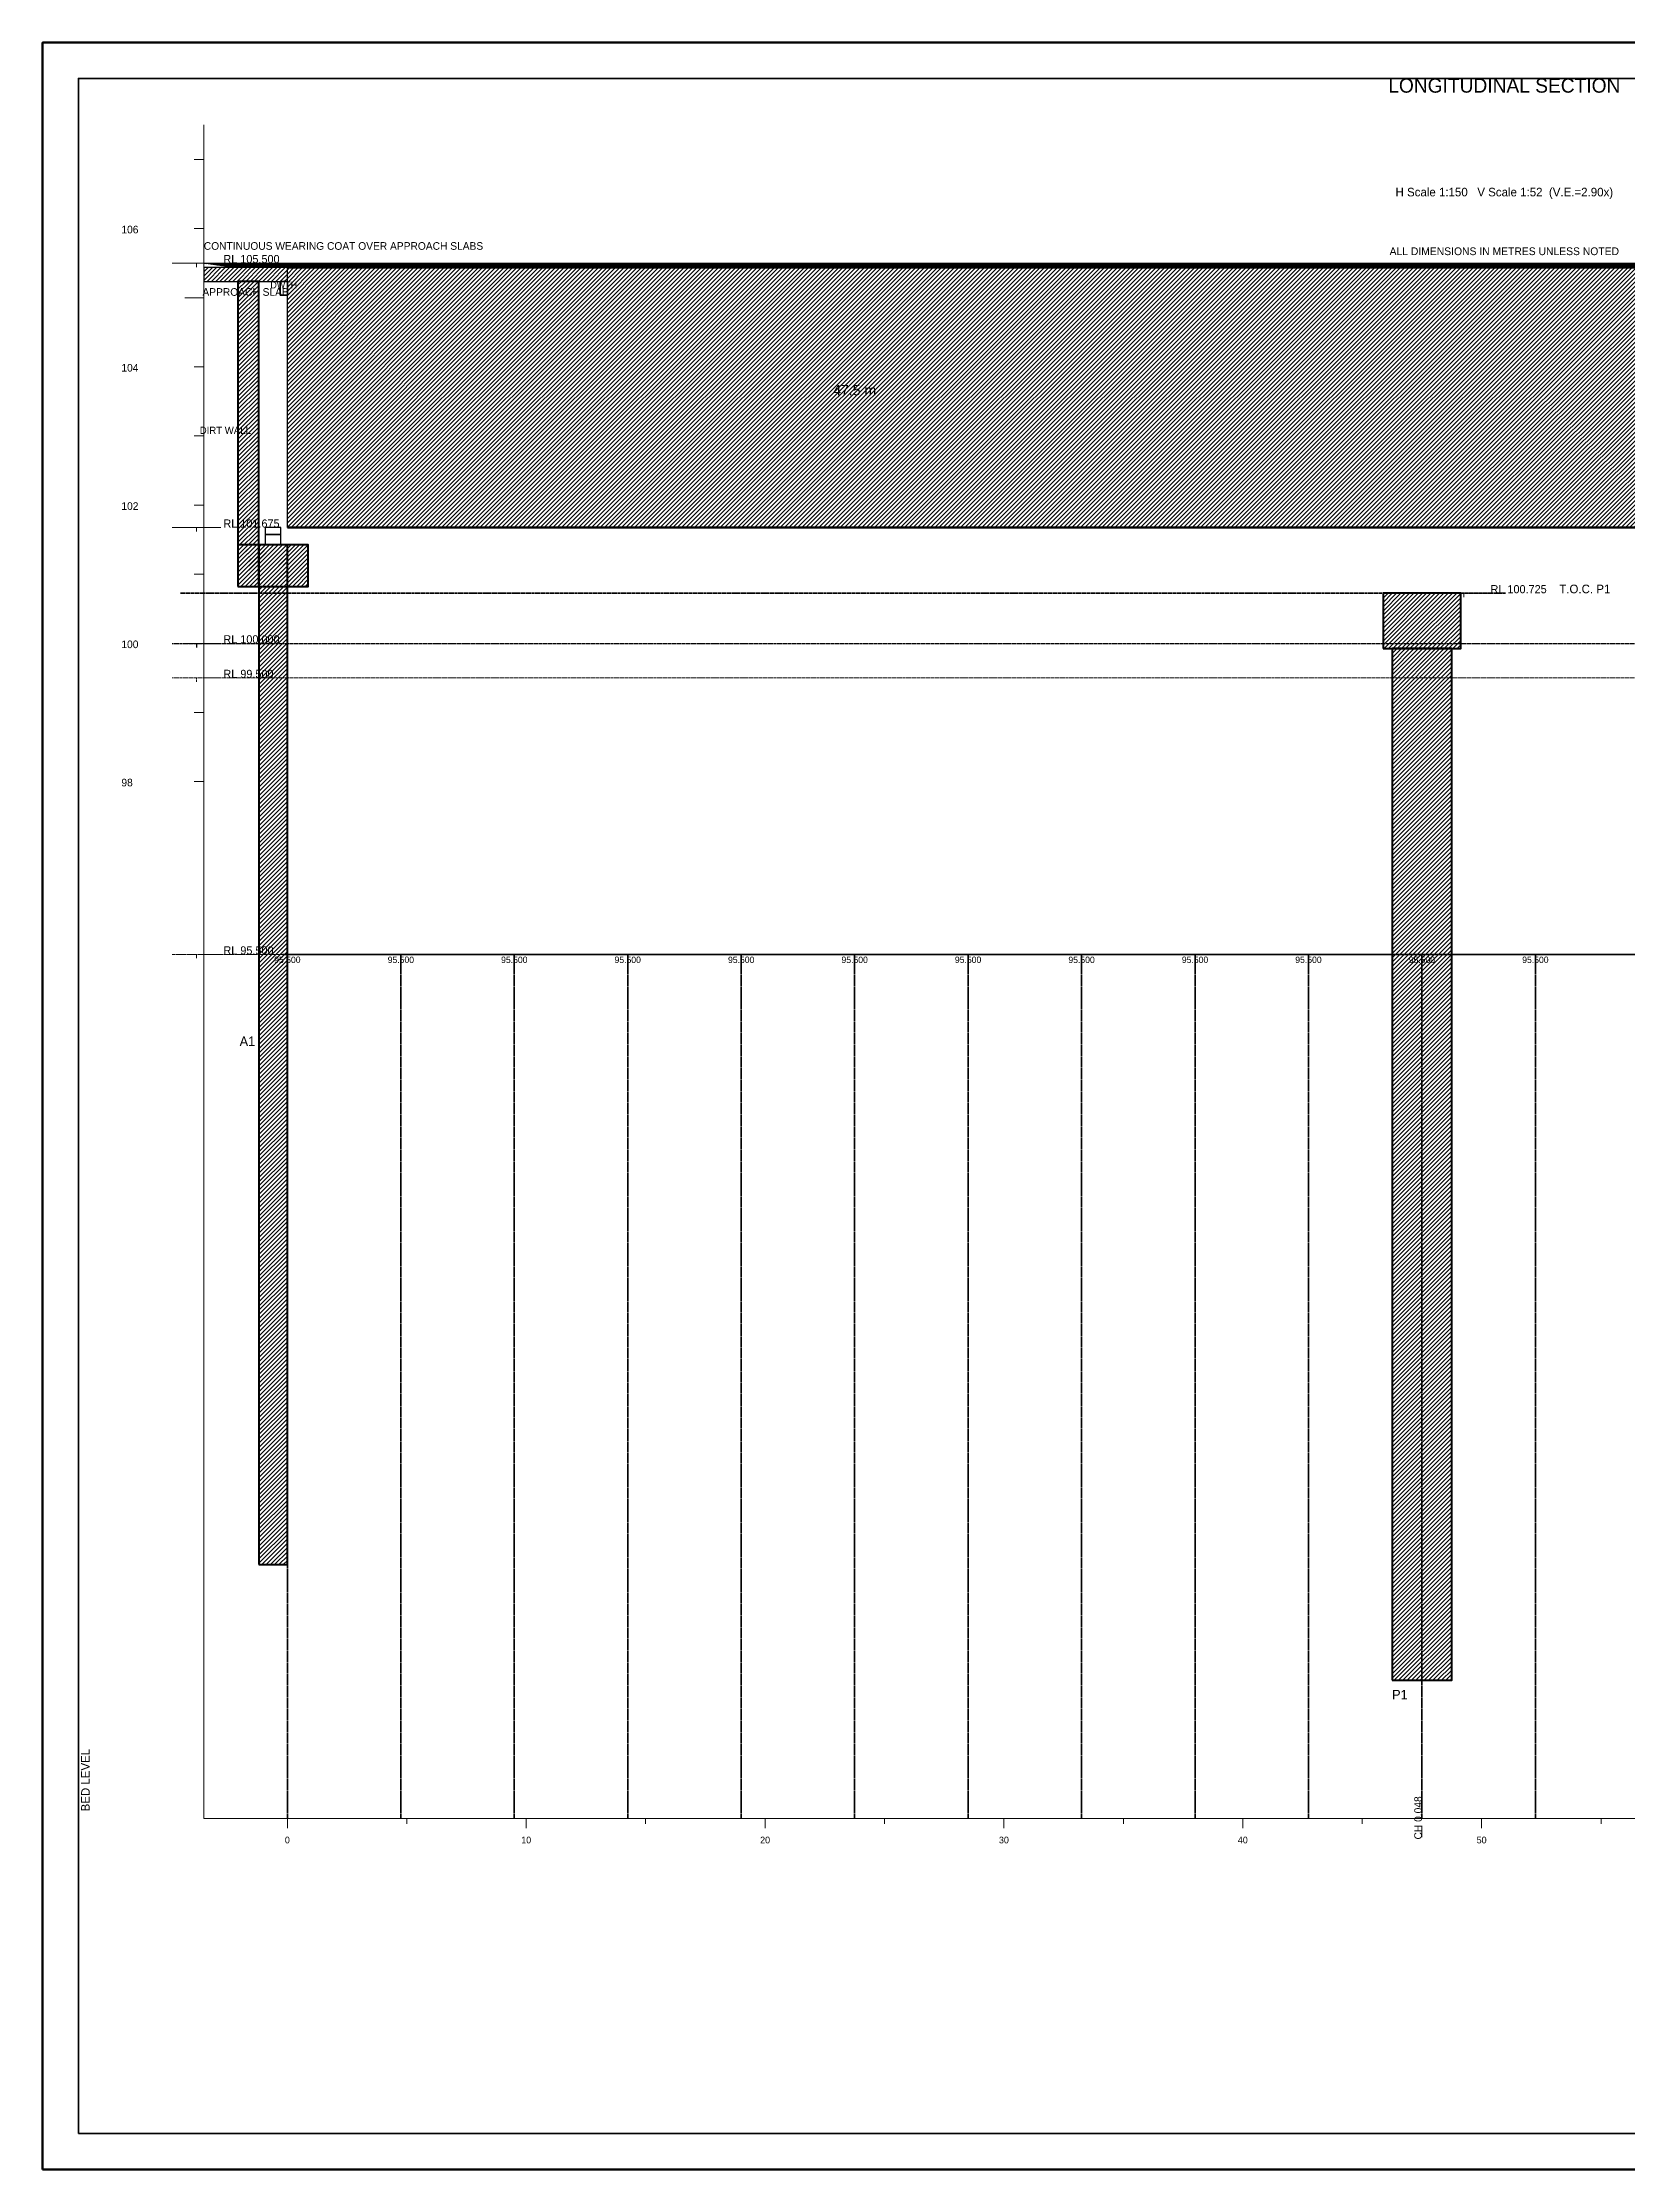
# Model space of a CAD drawing. Header units: metres. Extents: x 0 to 841, y 0 to 594.
# Drawn here: x 0 to 442, y 0 to 594 of the extents above; entities that cross this region are included whole.
import ezdxf
from ezdxf.enums import TextEntityAlignment as Align

# ---------------------------------------------------------------- set-up
doc = ezdxf.new("R2010")
doc.units = ezdxf.units.M
doc.linetypes.add('DASHED', pattern=[0.5, 0.375, -0.125])
doc.linetypes.add('DASHED2', pattern=[0.25, 0.1875, -0.0625])
for name, color, linetype, lineweight in [('ABUT-PROF', 4, 'Continuous', 50), ('BORDER-INNER', 7, 'Continuous', 35), ('BORDER-OUTER', 7, 'Continuous', 70), ('CIVIL-CHAINAGE', 7, 'Continuous', 18), ('CIVIL-GROUND', 3, 'Continuous', 35), ('CIVIL-HFL', 5, 'DASHED', 25), ('CIVIL-LWL', 4, 'DASHED', 18), ('CIVIL-ROAD', 7, 'Continuous', 25), ('CIVIL-SCOUR', 1, 'DASHED2', 18), ('DIM-CHAINAGE', 3, 'Continuous', 18), ('DIM-LEVEL', 3, 'Continuous', 18), ('STRUC-HATCHING', 8, 'Continuous', 18), ('STRUC-SECTION', 2, 'Continuous', 35), ('SUB-ABUT', 3, 'Continuous', 35), ('SUB-BEARING', 5, 'Continuous', 25), ('SUB-DIRT-WALL', 3, 'Continuous', 35), ('SUB-PIER', 2, 'Continuous', 35), ('SUPER-DECK', 2, 'Continuous', 50), ('SUPER-WEARING', 8, 'Continuous', 25), ('TEXT-GENERAL', 7, 'Continuous', 18), ('TEXT-HEADER', 7, 'Continuous', 25), ('TEXT-LEVEL', 5, 'Continuous', 18), ('TEXT-SPEC', 7, 'Continuous', 13)]:
    doc.layers.add(name, color=color, linetype=linetype, lineweight=lineweight)

msp = doc.modelspace()

# ---------------------------------------------------------------- hatches: boundary and pattern name
at = {"layer": 'STRUC-HATCHING'}
h = msp.add_hatch(dxfattribs=at)
h.set_pattern_fill('ANSI31', scale=0.266667)
h.paths.add_polyline_path([(45, 527.27), (68.33, 527.27), (68.33, 531.13), (45, 531.13)])
h = msp.add_hatch(dxfattribs=at)
h.set_pattern_fill('ANSI31', scale=0.2666667)
h.paths.add_polyline_path([(68.33, 458.54), (701.67, 458.54), (701.67, 531.13), (68.33, 531.13)])
h = msp.add_hatch(dxfattribs=at)
h.set_pattern_fill('ANSI31', scale=0.266667)
h.paths.add_polyline_path([(54.54, 442.13), (60.33, 442.13), (60.33, 527.27), (54.54, 527.27)])
h = msp.add_hatch(dxfattribs=at)
h.set_pattern_fill('ANSI31', scale=0.266667)
h.paths.add_polyline_path([(54.54, 442.13), (74.13, 442.13), (74.13, 453.72), (54.54, 453.72)])
h = msp.add_hatch(dxfattribs=at)
h.set_pattern_fill('ANSI31', scale=0.266667)
h.paths.add_polyline_path([(60.33, 168.95), (68.33, 168.95), (68.33, 453.72), (60.33, 453.72)])
h = msp.add_hatch(dxfattribs=at)
h.set_pattern_fill('ANSI31', scale=0.266667)
h.paths.add_polyline_path([(374.17, 424.76), (395.83, 424.76), (395.83, 440.2), (374.17, 440.2)])
h = msp.add_hatch(dxfattribs=at)
h.set_pattern_fill('ANSI31', scale=0.266667)
h.paths.add_polyline_path([(376.67, 136.61), (393.33, 136.61), (393.33, 424.76), (376.67, 424.76)])
at = {"layer": 'SUPER-WEARING'}
h = msp.add_hatch(dxfattribs=at)
h.set_pattern_fill('SOLID')
h.paths.add_polyline_path([(45, 532.39), (725, 532.39), (716.33, 531.13), (53.67, 531.13)])

# ---------------------------------------------------------------- linework, layer by layer
at = {"layer": 'ABUT-PROF', "lineweight": 35}
msp.add_lwpolyline([(66.33, 523.41), (68.33, 523.41), (68.33, 527.27), (66.33, 527.27), (66.33, 523.41)], dxfattribs=at)
at = {"layer": 'BORDER-INNER'}
msp.add_lwpolyline([(10, 10), (831, 10), (831, 584), (10, 584), (10, 10)], dxfattribs=at)
at = {"layer": 'BORDER-OUTER'}
msp.add_lwpolyline([(0, 0), (841, 0), (841, 594), (0, 594), (0, 0)], dxfattribs=at)
at = {"layer": 'CIVIL-CHAINAGE'}
for p, q in [((45, 98), (701.67, 98)), ((68.33, 98), (68.33, 95.33)), ((101.67, 98), (101.67, 96.53)), ((135, 98), (135, 95.33)), ((168.33, 98), (168.33, 96.53)), ((201.67, 98), (201.67, 95.33)), ((235, 98), (235, 96.53)), ((268.33, 98), (268.33, 95.33)), ((301.67, 98), (301.67, 96.53)), ((335, 98), (335, 95.33)), ((368.33, 98), (368.33, 96.53)), ((385, 96), (385, 92.8)), ((401.67, 98), (401.67, 95.33)), ((435, 98), (435, 96.53))]:
    msp.add_line(p, q, dxfattribs=at)
at = {"layer": 'CIVIL-GROUND', "color": 3}
for p, q in [((67, 339.33), (69.67, 339.33)), ((98.67, 339.33), (101.33, 339.33)), ((130.33, 339.33), (133, 339.33)), ((162, 339.33), (164.67, 339.33)), ((193.67, 339.33), (196.33, 339.33)), ((225.33, 339.33), (228, 339.33)), ((257, 339.33), (259.67, 339.33)), ((288.67, 339.33), (291.33, 339.33)), ((320.33, 339.33), (323, 339.33)), ((352, 339.33), (354.67, 339.33)), ((383.67, 339.33), (386.33, 339.33)), ((415.33, 339.33), (418, 339.33))]:
    msp.add_line(p, q, dxfattribs=at)
at = {"layer": 'CIVIL-GROUND', "color": 8, "linetype": 'DASHED2'}
for p, q in [((68.33, 339.33), (68.33, 98)), ((100, 339.33), (100, 98)), ((131.67, 339.33), (131.67, 98)), ((163.33, 339.33), (163.33, 98)), ((195, 339.33), (195, 98)), ((226.67, 339.33), (226.67, 98)), ((258.33, 339.33), (258.33, 98)), ((290, 339.33), (290, 98)), ((321.67, 339.33), (321.67, 98)), ((353.33, 339.33), (353.33, 98)), ((385, 339.33), (385, 98)), ((416.67, 339.33), (416.67, 98))]:
    msp.add_line(p, q, dxfattribs=at)
at = {"layer": 'CIVIL-GROUND', "color": 3}
msp.add_lwpolyline([(68.33, 339.33), (100, 339.33), (131.67, 339.33), (163.33, 339.33), (195, 339.33), (226.67, 339.33), (258.33, 339.33), (290, 339.33), (321.67, 339.33), (353.33, 339.33), (385, 339.33), (416.67, 339.33), (448.33, 339.33), (480, 339.33), (511.67, 339.33), (543.33, 339.33), (575, 339.33), (606.67, 339.33), (638.33, 339.33), (670, 339.33), (701.67, 339.33)], dxfattribs=at)
at = {"layer": 'CIVIL-HFL'}
for p, q in [((36.2, 426.2), (49.8, 426.2)), ((43, 426.2), (43, 425.07))]:
    msp.add_line(p, q, dxfattribs=at)
at = {"layer": 'CIVIL-HFL', "color": 5}
msp.add_line((45, 426.2), (701.67, 426.2), dxfattribs=at)
at = {"layer": 'CIVIL-LWL'}
for p, q in [((36.2, 416.55), (49.8, 416.55)), ((43, 416.55), (43, 415.42))]:
    msp.add_line(p, q, dxfattribs=at)
at = {"layer": 'CIVIL-LWL', "color": 4}
msp.add_line((45, 416.55), (701.67, 416.55), dxfattribs=at)
at = {"layer": 'CIVIL-ROAD', "lineweight": 25}
msp.add_lwpolyline([(45, 527.27), (68.33, 527.27), (68.33, 531.13), (45, 531.13), (45, 527.27)], dxfattribs=at)
at = {"layer": 'CIVIL-SCOUR'}
for p, q in [((36.2, 339.33), (49.8, 339.33)), ((43, 339.33), (43, 338.19))]:
    msp.add_line(p, q, dxfattribs=at)
at = {"layer": 'CIVIL-SCOUR', "color": 1}
msp.add_line((45, 339.33), (701.67, 339.33), dxfattribs=at)
at = {"layer": 'DIM-LEVEL'}
for p, q in [((45, 98), (45, 571)), ((42.33, 561.35), (45, 561.35)), ((42.33, 542.04), (45, 542.04)), ((36.2, 532.39), (49.8, 532.39)), ((43, 532.39), (43, 531.25)), ((39.67, 522.73), (45, 522.73)), ((42.33, 503.43), (45, 503.43)), ((42.33, 484.12), (45, 484.12)), ((42.33, 464.82), (45, 464.82)), ((36.2, 458.54), (49.8, 458.54)), ((43, 458.54), (43, 457.41)), ((42.33, 445.51), (45, 445.51)), ((389.87, 440.2), (403.47, 440.2)), ((396.67, 440.2), (396.67, 439.07)), ((39.67, 426.2), (45, 426.2)), ((42.33, 406.9), (45, 406.9)), ((42.33, 387.59), (45, 387.59))]:
    msp.add_line(p, q, dxfattribs=at)
at = {"layer": 'STRUC-SECTION', "color": 8, "linetype": 'DASHED'}
msp.add_line((408.33, 440.2), (38.33, 440.2), dxfattribs=at)
at = {"layer": 'SUB-ABUT', "lineweight": 40}
for points in [[(54.54, 442.13), (74.13, 442.13), (74.13, 453.72), (54.54, 453.72), (54.54, 442.13)], [(60.33, 168.95), (68.33, 168.95), (68.33, 453.72), (60.33, 453.72), (60.33, 168.95)]]:
    msp.add_lwpolyline(points, dxfattribs=at)
at = {"layer": 'SUB-ABUT', "lineweight": 30}
msp.add_lwpolyline([(62.13, 453.72), (66.53, 453.72), (66.53, 456.61), (62.13, 456.61), (62.13, 453.72)], dxfattribs=at)
at = {"layer": 'SUB-BEARING', "lineweight": 30}
msp.add_lwpolyline([(62.13, 456.61), (66.53, 456.61), (66.53, 458.54), (62.13, 458.54), (62.13, 456.61)], dxfattribs=at)
at = {"layer": 'SUB-DIRT-WALL', "lineweight": 40}
msp.add_lwpolyline([(54.54, 442.13), (60.33, 442.13), (60.33, 527.27), (54.54, 527.27), (54.54, 442.13)], dxfattribs=at)
at = {"layer": 'SUB-PIER', "lineweight": 40}
for points in [[(374.17, 424.76), (395.83, 424.76), (395.83, 440.2), (374.17, 440.2), (374.17, 424.76)], [(376.67, 136.61), (393.33, 136.61), (393.33, 424.76), (376.67, 424.76), (376.67, 136.61)]]:
    msp.add_lwpolyline(points, dxfattribs=at)
at = {"layer": 'SUPER-DECK'}
for p, q in [((68.33, 531.13), (701.67, 531.13)), ((68.33, 458.54), (701.67, 458.54))]:
    msp.add_line(p, q, dxfattribs=at)
at = {"layer": 'SUPER-DECK', "lineweight": 25}
msp.add_line((68.33, 458.54), (68.33, 531.13), dxfattribs=at)
at = {"layer": 'SUPER-WEARING', "lineweight": 25}
msp.add_lwpolyline([(45, 532.39), (725, 532.39), (716.33, 531.13), (53.67, 531.13), (45, 532.39)], dxfattribs=at)

# ---------------------------------------------------------------- texts
at = {"layer": 'DIM-CHAINAGE'}
msp.add_text('CH 0.048', height=2.133, rotation=90, dxfattribs=at).set_placement((385, 92.16))
at = {"layer": 'TEXT-GENERAL'}
msp.add_text('47.5 m', height=2.933, dxfattribs=at).set_placement((226.67, 495.46), align=Align.CENTER)
for s, p in [('A1', (55, 313.75)), ('P1', (376.67, 131.28))]:
    msp.add_text(s, height=2.667, dxfattribs=at).set_placement(p)
at = {"layer": 'TEXT-HEADER'}
msp.add_text('LONGITUDINAL SECTION', height=4, dxfattribs=at).set_placement((408, 580), align=Align.CENTER)
msp.add_text('T.O.C. P1', height=2.4, dxfattribs=at).set_placement((423.33, 440.2))
at = {"layer": 'TEXT-LEVEL'}
for s, height, p in [('106', 2.133, (22, 540.71)), ('RL 105.500', 2.267, (50.48, 532.39)), ('104', 2.133, (22, 502.1)), ('102', 2.133, (22, 463.48)), ('RL 101.675', 2.267, (50.48, 458.54)), ('RL 100.725', 2.267, (404.15, 440.2)), ('RL 100.000', 2.267, (50.48, 426.2)), ('100', 2.133, (22, 424.87)), ('RL 99.500', 2.267, (50.48, 416.55)), ('98', 2.133, (22, 386.26)), ('RL 95.500', 2.267, (50.48, 339.33))]:
    msp.add_text(s, height=height, dxfattribs=at).set_placement(p)
at = {"layer": 'TEXT-LEVEL', "color": 8}
for p in [(68.33, 336.93), (100, 336.93), (131.67, 336.93), (163.33, 336.93), (195, 336.93), (226.67, 336.93), (258.33, 336.93), (290, 336.93), (321.67, 336.93), (353.33, 336.93), (385, 336.93), (416.67, 336.93)]:
    msp.add_text('95.500', height=1.8, dxfattribs=at).set_placement(p, align=Align.CENTER)
at = {"layer": 'TEXT-LEVEL'}
msp.add_text('BED LEVEL', height=2.4, rotation=90, dxfattribs=at).set_placement((13.17, 100))
for s, height, p in [('0', 1.87, (68.33, 91.07)), ('10', 1.867, (135, 91.07)), ('20', 1.867, (201.67, 91.07)), ('30', 1.867, (268.33, 91.07)), ('40', 1.867, (335, 91.07)), ('50', 1.867, (401.67, 91.07))]:
    msp.add_text(s, height=height, dxfattribs=at).set_placement(p, align=Align.CENTER)
at = {"layer": 'TEXT-SPEC'}
for s, height, p in [('H Scale 1:150   V Scale 1:52  (V.E.=2.90x)', 2.4, (408, 551.04)), ('APPROACH SLAB', 2.1333, (56.67, 523.27))]:
    msp.add_text(s, height=height, dxfattribs=at).set_placement(p, align=Align.CENTER)
at = {"layer": 'TEXT-SPEC', "color": 8}
msp.add_text('CONTINUOUS WEARING COAT OVER APPROACH SLABS', height=2.1333, dxfattribs=at).set_placement((45, 536.12))
msp.add_text('ALL DIMENSIONS IN METRES UNLESS NOTED', height=2.16, dxfattribs=at).set_placement((408, 534.63), align=Align.CENTER)
at = {"layer": 'TEXT-SPEC', "color": 4}
msp.add_text('DWTH', height=1.867, dxfattribs=at).set_placement((67.33, 525.34), align=Align.CENTER)
at = {"layer": 'TEXT-SPEC'}
msp.add_text('DIRT WALL', height=2, dxfattribs=at).set_placement((43.87, 484.7))

doc.saveas('drawing.dxf')
